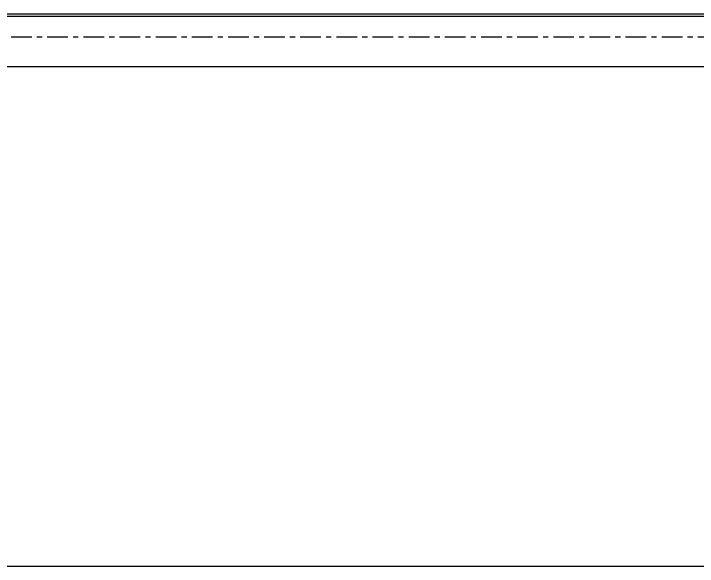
# Model space of a CAD drawing. Header units: millimetres. Extents: x -4391136 to -1798569, y -886572 to -291056.
# Drawn here: x -2563314 to -2557521, y -398298 to -393616 of the extents above; entities that cross this region are included whole.
import ezdxf
from ezdxf.enums import TextEntityAlignment as Align

# ---------------------------------------------------------------- set-up
doc = ezdxf.new("R2010")
doc.units = ezdxf.units.MM
doc.linetypes.add('CENTER', pattern=[50.8, 31.75, -6.35, 6.35, -6.35])
doc.linetypes.add('TA_GL_000.70000', pattern=[1.925, 0.7, -0.175, 0.175, -0.175, 0.7])
for name, color, linetype in [('000 - 0_SYM_DWG_GRID-BUBBLE_MAIN_COLOR_1', 7, 'Continuous'), ('000 - 0_SYM_DWG_GRIDLINE_MAIN_COLOR_251', 7, 'Continuous'), ('000 - GRID', 7, 'CENTER'), ('_PP-Dim', 7, 'Continuous'), ('Xref-C-1-PP17-AR-2214-01-B$0$A-ROOF', 7, 'Continuous'), ('Xref-C-1-PP17-AR-2214-01-B$0$A-ROOF-OTLN', 7, 'Continuous')]:
    doc.layers.add(name, color=color, linetype=linetype)
doc.styles.add('Arial', font='arial.ttf', dxfattribs={"height": 1500})
doc.styles.add('TA', font='', dxfattribs={"height": 4.5})
doc.styles.get('TA').set_extended_font_data('Cordia New')

# ---------------------------------------------------------------- blocks, each defined once
blk = doc.blocks.new('*U1279')
at = {"layer": '000 - 0_SYM_DWG_GRIDLINE_MAIN_COLOR_251', "color": 7, "linetype": 'ByBlock', "ltscale": 5}
blk.add_line((30, 0), (-560.5, 0), dxfattribs=at)
at = {"color": 7, "style": 'TA', "flags": 1}
blk.add_attdef('LOCATION', (6, -6), '', height=4.5, rotation=270, dxfattribs=at)
at = {"layer": '000 - 0_SYM_DWG_GRID-BUBBLE_MAIN_COLOR_1', "color": 7, "style": 'Arial'}
blk.add_attdef('GRID-HEAD', text='', height=4, rotation=180, dxfattribs=at).set_placement((73.75, 0), align=Align.MIDDLE_CENTER)
blk = doc.blocks.new('W-1-PP17-ENT2_REV00_20260526-152343_LOPF_MAIN_DIMS')
at = {"layer": '000 - GRID', "color": 7, "linetype": 'TA_GL_000.70000', "xscale": 50.00000000000036, "yscale": 50.00000000000036, "zscale": 50.00000000000036, "rotation": 180}
blk.add_blockref('*U1279', (-26525, -10600), dxfattribs=at)
blk = doc.blocks.new('W-1-PP17-ENT2_REV00_20260526-152612_EX_LOPF-1')
at = {"layer": 'Xref-C-1-PP17-AR-2214-01-B$0$A-ROOF', "color": 7}
blk.add_line((-23134.5, -10405), (-10434.5, -10405), dxfattribs=at)
at = {"layer": 'Xref-C-1-PP17-AR-2214-01-B$0$A-ROOF-OTLN', "color": 7}
for p, q in [((-10434.5, -10429.8), (-23159.2, -10429.8)), ((-10434.5, -10855), (-23584.5, -10855))]:
    blk.add_line(p, q, dxfattribs=at)
blk = doc.blocks.new('A$Cbc3bdfda')
at = {"layer": '_PP-Dim', "color": 7}
blk.add_lwpolyline([(0, -400), (775, -400), (775, 0), (0, 0)], close=True, dxfattribs=at)

msp = doc.modelspace()

# ---------------------------------------------------------------- block references
at = {"layer": '_PP-Dim', "color": 7}
msp.add_blockref('W-1-PP17-ENT2_REV00_20260526-152343_LOPF_MAIN_DIMS', (-2543578.5, -383210.9), dxfattribs=at)

# ---------------------------------------------------------------- next in the draw order: block references
msp.add_blockref('W-1-PP17-ENT2_REV00_20260526-152612_EX_LOPF-1', (-2543578.5, -383210.9), dxfattribs=at)

# ---------------------------------------------------------------- next in the draw order: block references
at = {"layer": '_PP-Dim', "color": 7, "xscale": 50, "yscale": 50, "zscale": 50}
msp.add_blockref('A$Cbc3bdfda', (-2577874.6, -378297.9), dxfattribs=at)

doc.saveas('drawing.dxf')
